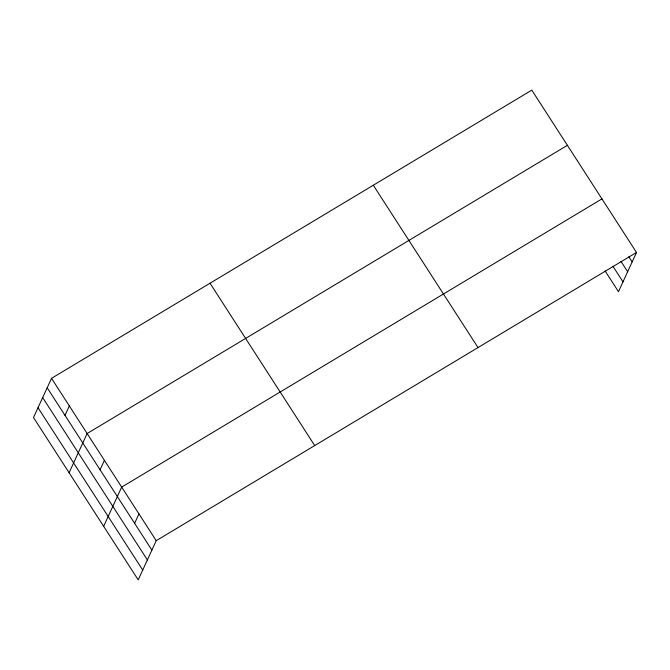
<?xml version="1.0" encoding="UTF-8"?>
<svg xmlns="http://www.w3.org/2000/svg" width="670" height="670" viewBox="0 0 670 670"><rect width="100%" height="100%" fill="white"/><g stroke="black" fill="none" stroke-linecap="round" stroke-linejoin="round"><path stroke-width="1" d="M51.531 378.332L33.5 417.536L138.204 579.877L156.227 540.682L636.5 252.464L531.796 90.123L51.531 378.332L156.227 540.682M64.99 415.366L69.328 405.936M69.102 472.727L87.125 433.532L567.398 145.315M100.065 469.754L104.403 460.324M103.649 526.302L121.68 487.107L601.945 198.889M134.62 523.329L138.95 513.898M636.5 252.464L618.469 291.668L605.094 270.923M628.82 256.719L632.162 261.903M620.956 261.35L627.648 271.719M612.958 266.291L622.991 281.844M373.307 185.23L478.012 347.579M210.02 283.226L314.716 445.575M47.193 387.771L151.889 550.112M42.671 397.586L147.375 559.936M38.014 407.712L142.718 570.061"/></g></svg>
